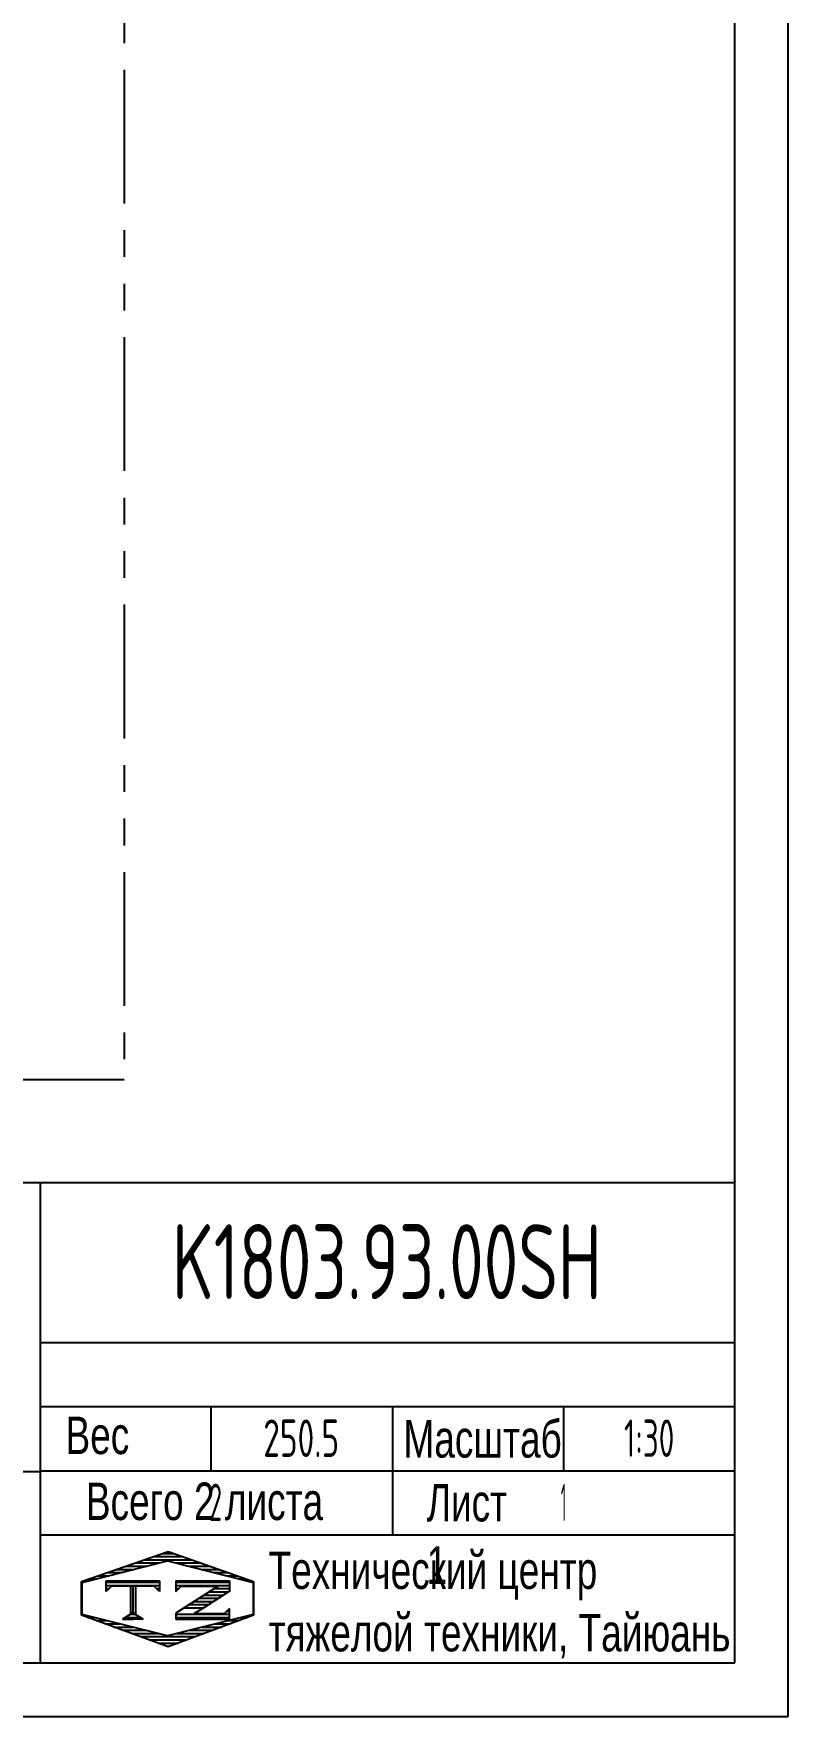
# Model space of a CAD drawing. Header units: millimetres. Extents: x 0 to 12600, y 0 to 8910.
# Drawn here: x 10485 to 12600, y 0 to 4719 of the extents above; entities that cross this region are included whole.
import ezdxf
from ezdxf.enums import TextEntityAlignment as Align

# ---------------------------------------------------------------- set-up
doc = ezdxf.new("R2010")
doc.units = ezdxf.units.MM
doc.header["$LTSCALE"] = 300
doc.linetypes.add('K', pattern=[2.5, 1.25, -0.25, 0.25, -0.25, 0.25, -0.25])
for name, color, linetype in [('01', 7, 'Continuous'), ('02', 1, 'Continuous'), ('07', 6, 'K'), ('11', 3, 'Continuous'), ('THICK', 7, 'Continuous')]:
    doc.layers.add(name, color=color, linetype=linetype)
doc.styles.get("Standard").update_dxf_attribs({"font": 'isocp', "width": 0.707, "bigfont": 'intecad.shx'})

# ---------------------------------------------------------------- blocks, each defined once
blk = doc.blocks.new('*U598')
at = {"layer": '01'}
for points in [[(415, 5), (415, 292)], [(25, 5), (415, 5)]]:
    blk.add_lwpolyline(points, dxfattribs=at)
at = {"layer": '02'}
for points in [[(420, 0), (420, 297)], [(0, 0), (420, 0)]]:
    blk.add_lwpolyline(points, dxfattribs=at)
blk = doc.blocks.new('*X610')
at = {"color": 0}
for p, q in [((127.06, 7.8), (132.06, 7.8)), ((127.06, 7.5), (132.06, 7.5)), ((127.06, 7.2), (127.32, 7.2)), ((129.7, 6.6), (131.51, 6.6)), ((130.16, 6.9), (131.98, 6.9)), ((130.62, 7.2), (132.06, 7.2)), ((127.84, 5.4), (129.64, 5.4)), ((128.3, 5.7), (130.1, 5.7)), ((128.77, 6), (130.57, 6)), ((129.23, 6.3), (131.04, 6.3))]:
    blk.add_line(p, q, dxfattribs=at)
blk = doc.blocks.new('*X611')
at = {"color": 0}
for p, q in [((127.06, 4.8), (132.06, 4.8)), ((131.84, 5.1), (132.06, 5.1)), ((127.06, 4.5), (132.06, 4.5))]:
    blk.add_line(p, q, dxfattribs=at)
blk = doc.blocks.new('*X609')
at = {"color": 0}
for p, q in [((122.82, 4.8), (123.24, 4.8)), ((122.34, 4.5), (123.72, 4.5))]:
    blk.add_line(p, q, dxfattribs=at)
blk = doc.blocks.new('*X608')
at = {"color": 0}
for p, q in [((120.53, 7.8), (125.53, 7.8)), ((120.53, 7.5), (125.53, 7.5)), ((120.53, 7.2), (120.79, 7.2)), ((125.27, 7.2), (125.53, 7.2))]:
    blk.add_line(p, q, dxfattribs=at)
blk = doc.blocks.new('*X607')
at = {"color": 0}
for p, q in [((123.24, 9.6), (125.52, 9.6)), ((124.1, 9.9), (128.52, 9.9)), ((124.97, 10.2), (127.67, 10.2)), ((125.83, 10.5), (126.82, 10.5)), ((127.02, 9.6), (129.37, 9.6)), ((118.94, 8.1), (119.52, 8.1)), ((119.8, 8.4), (120.72, 8.4)), ((120.66, 8.7), (121.92, 8.7)), ((121.52, 9), (123.12, 9)), ((122.38, 9.3), (124.32, 9.3)), ((128.22, 9.3), (130.22, 9.3)), ((129.42, 9), (131.07, 9)), ((130.62, 8.7), (131.92, 8.7)), ((131.82, 8.4), (132.77, 8.4)), ((133.02, 8.1), (133.62, 8.1)), ((118.22, 7.8), (118.32, 7.8)), ((118.22, 7.5), (118.27, 7.5)), ((118.22, 7.2), (118.27, 7.2)), ((118.22, 6.9), (118.27, 6.9)), ((118.22, 6.6), (118.27, 6.6)), ((134.22, 7.8), (134.32, 7.8)), ((134.27, 7.5), (134.32, 7.5)), ((134.27, 7.2), (134.32, 7.2)), ((134.27, 6.9), (134.32, 6.9)), ((134.27, 6.6), (134.32, 6.6)), ((118.22, 6.3), (118.27, 6.3)), ((118.22, 6), (118.27, 6)), ((118.22, 5.7), (118.27, 5.7)), ((118.22, 5.4), (118.27, 5.4)), ((118.22, 5.1), (118.27, 5.1)), ((118.22, 4.8), (118.27, 4.8)), ((134.27, 6.3), (134.32, 6.3)), ((134.27, 6), (134.32, 6)), ((134.27, 5.7), (134.32, 5.7)), ((134.27, 5.4), (134.32, 5.4)), ((134.27, 5.1), (134.32, 5.1)), ((134.27, 4.8), (134.32, 4.8)), ((118.79, 4.5), (119.42, 4.5)), ((119.61, 4.2), (120.62, 4.2)), ((120.43, 3.9), (121.82, 3.9)), ((121.26, 3.6), (123.02, 3.6)), ((122.08, 3.3), (124.22, 3.3)), ((128.32, 3.3), (130.51, 3.3)), ((129.52, 3.6), (131.32, 3.6)), ((130.72, 3.9), (132.14, 3.9)), ((131.92, 4.2), (132.95, 4.2)), ((133.12, 4.5), (133.76, 4.5)), ((122.91, 3), (125.42, 3)), ((123.73, 2.7), (128.89, 2.7)), ((124.55, 2.4), (128.07, 2.4)), ((125.38, 2.1), (127.26, 2.1)), ((126.2, 1.8), (126.45, 1.8)), ((127.12, 3), (129.7, 3))]:
    blk.add_line(p, q, dxfattribs=at)

msp = doc.modelspace()

# ---------------------------------------------------------------- linework, layer by layer
at = {"layer": '01'}
msp.add_point((12450, 1500), dxfattribs=at)
at = {"layer": '07', "color": 6, "linetype": 'K'}
msp.add_lwpolyline([(6062.491, 7617.683), (10739.373, 7617.683), (10739.373, 1785.387), (6062.491, 1785.387)], close=True, dxfattribs=at)
at = {"layer": 'THICK'}
for p, q in [((7061.232, 1497.192), (12450, 1497.192)), ((10504.056, 150), (10504.056, 1497.192)), ((12450, 150), (12450, 1497.192)), ((10504.056, 1048.128), (12450, 1048.128)), ((10504.056, 868.502), (12450, 868.502)), ((10983.058, 688.877), (10983.058, 868.502)), ((11491.997, 509.251), (11491.997, 868.502)), ((11970.998, 688.877), (11970.998, 868.502)), ((8857.488, 686.282), (10504.056, 686.282)), ((10504.056, 688.877), (12450, 688.877)), ((10504.056, 509.251), (12450, 509.251)), ((7061.232, 150), (12450, 150))]:
    msp.add_line(p, q, dxfattribs=at)
at = {"layer": 'THICK', "color": 3}
for p, q in [((10619.378, 377.708), (10862.023, 462.221)), ((10620.954, 375.805), (10860.454, 435.68)), ((10860.454, 435.68), (11099.955, 375.805)), ((10862.023, 462.221), (11101.518, 377.708)), ((10619.378, 283.591), (10619.378, 377.708)), ((10688.582, 350.561), (10688.582, 380.499)), ((10688.582, 380.499), (10838.27, 380.499)), ((10838.27, 380.499), (10838.27, 350.561)), ((10884.107, 380.499), (10884.107, 350.561)), ((10884.107, 380.499), (11033.795, 380.499)), ((11033.795, 380.499), (11033.795, 350.561)), ((11101.518, 377.708), (11101.518, 283.591)), ((10620.954, 285.992), (10620.954, 375.805)), ((10703.551, 365.53), (10688.582, 350.561)), ((10823.301, 365.53), (10703.551, 365.53)), ((10756.875, 365.673), (10756.875, 283.561)), ((10763.424, 365.673), (10763.424, 283.561)), ((10770.908, 365.673), (10770.908, 283.561)), ((10838.27, 350.561), (10823.301, 365.53)), ((10884.107, 350.561), (10899.075, 365.53)), ((11001.983, 365.53), (10884.107, 289.263)), ((10899.075, 365.53), (11001.983, 365.53)), ((11033.791, 350.847), (10957.103, 301.768)), ((11099.955, 375.805), (11099.955, 285.992)), ((10862.023, 195.236), (10619.378, 283.591)), ((10860.454, 226.117), (10620.954, 285.992)), ((10763.424, 290.404), (10734.423, 272.156)), ((10763.424, 290.404), (10792.425, 272.156)), ((11099.955, 285.992), (10860.454, 226.117)), ((11101.518, 283.591), (10862.023, 195.236)), ((10884.107, 289.263), (10884.107, 272.156)), ((10957.103, 301.768), (10934.225, 287.125)), ((11018.822, 287.125), (10934.225, 287.125)), ((11033.791, 302.094), (11018.822, 287.125)), ((11033.791, 272.156), (11033.791, 302.094)), ((10734.423, 272.156), (10763.424, 272.156)), ((10792.425, 272.156), (10763.424, 272.156)), ((10884.107, 272.156), (11033.791, 272.156))]:
    msp.add_line(p, q, dxfattribs=at)

# ---------------------------------------------------------------- block references
at = {"layer": '01', "xscale": 30, "yscale": 30, "zscale": 30}
msp.add_blockref('*U598', (0, 0), dxfattribs=at)
at = {"layer": 'THICK', "color": 3, "xscale": 29.93760000000111, "yscale": 29.93759999999975, "zscale": 29.9376}
for name in ['*X607', '*X608', '*X610', '*X609', '*X611']:
    msp.add_blockref(name, (7080.166, 142.685), dxfattribs=at)

# ---------------------------------------------------------------- texts
at = {"layer": '01', "char_height": 105, "attachment_point": 1}
for s, insert, width in [('{\\fArial|b0|i0|c204|p34;Вес}', (10574.505, 840.501), 3.93785), ('{\\fArial|b0|i0|c204|p34;Масштаб}', (11521.562, 830.665), 3.93789), ('{\\fArial|b0|i0|c204|p34;Лист 1}', (11586.537, 651.648), 3.93785)]:
    msp.add_mtext(s, dxfattribs=dict(at, insert=insert, width=width))
for s, insert in [('{\\fArial|b0|i0|c204|p34;Всего 2 листа}', (10631.604, 655.582)), ('{\\fArial|b0|i0|c204|p34;Технический центр\\Pтяжелой техники, Тайюань}', (11143.536, 462.171))]:
    msp.add_mtext(s, dxfattribs=dict(at, insert=insert))
at = {"layer": '11'}
for s, height, width, p, p2 in [('K1803.93.00SH', 210, 0.694159, (10873.066, 1170), (12076.934, 1170)), ('250.5', 105, 0.67755, (11128.591, 727.5), (11341.409, 727.5)), ('1:30', 105, 0.655288, (12139.448, 727.5), (12280.552, 727.5)), ('2', 105, 0.562593, (10976.981, 547.5), (11013.019, 547.5)), ('1', 105, 0.404, (11962.576, 547.5), (11977.424, 547.5))]:
    msp.add_text(s, height=height, dxfattribs=dict(at, width=width)).set_placement(p, p2, align=Align.FIT)

doc.saveas('drawing.dxf')
